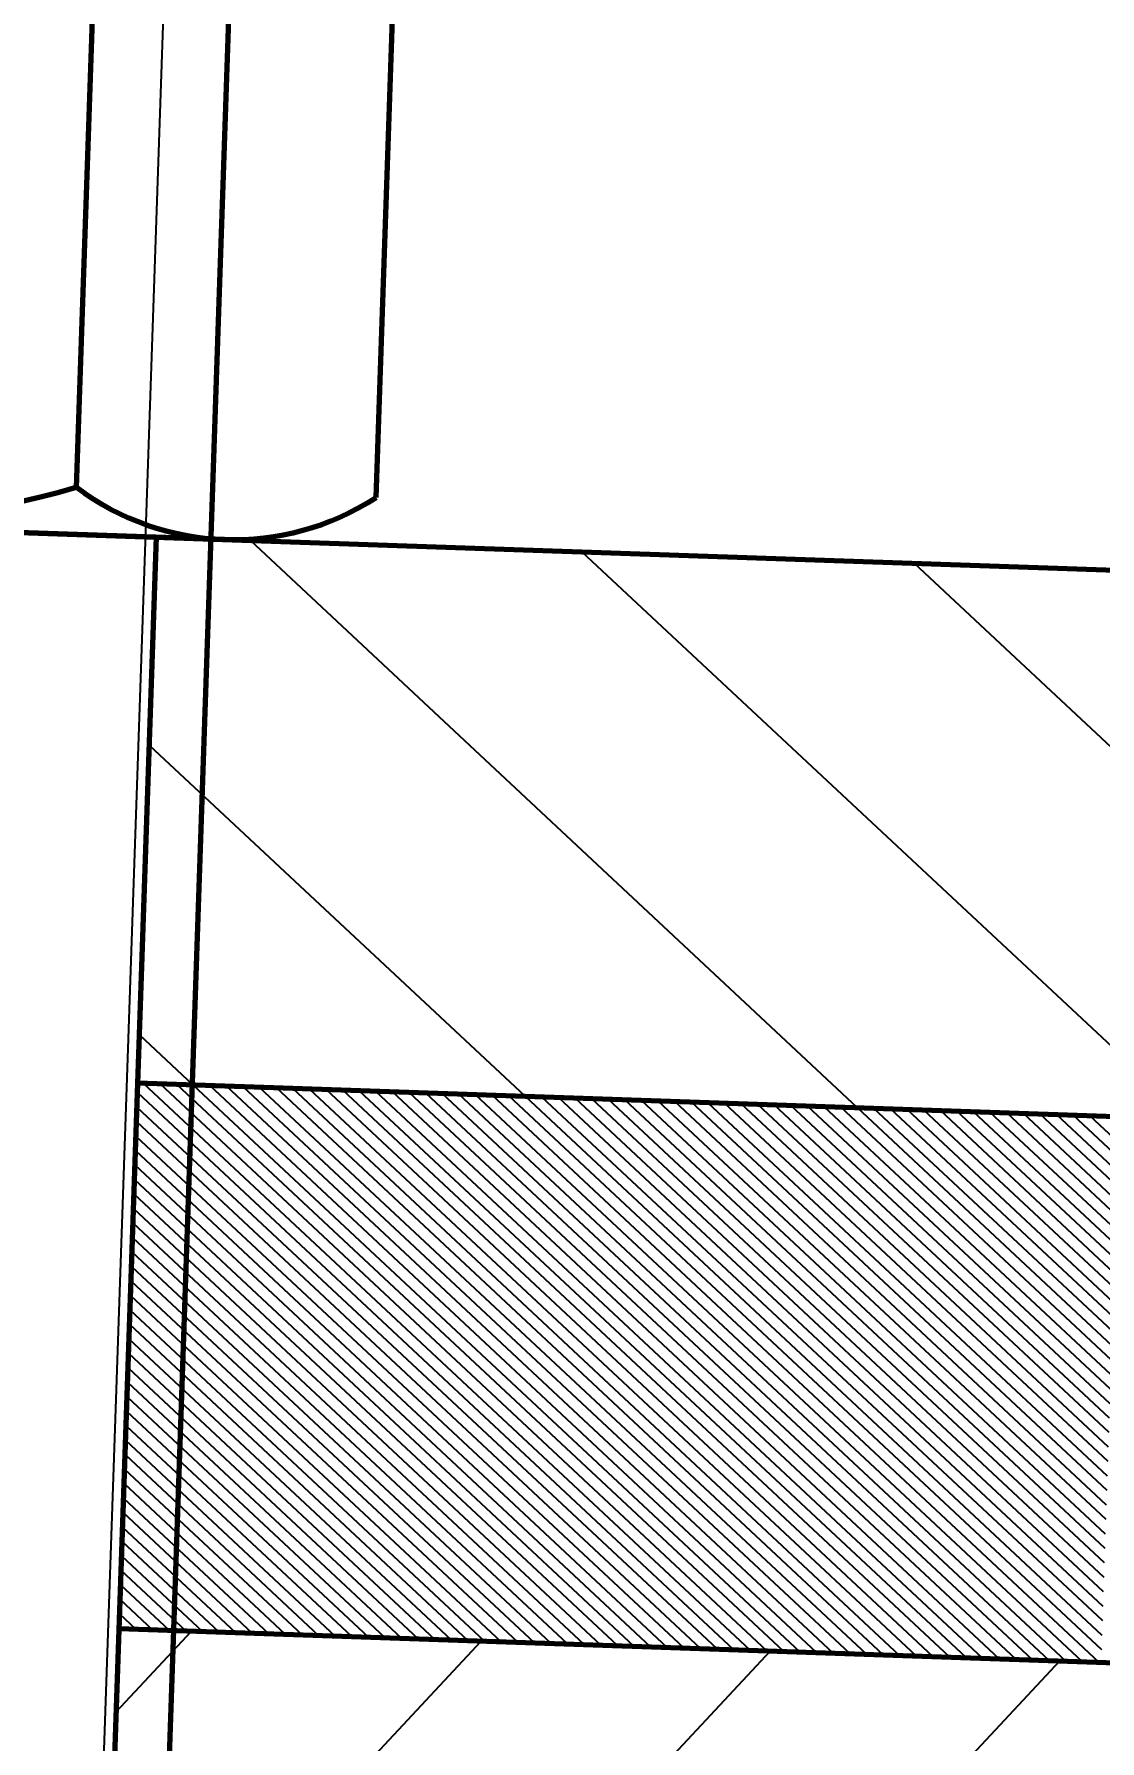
# Model space of a CAD drawing. Header units: millimetres. Extents: x -14850 to 14850, y -10500 to 10500.
# Drawn here: x -8455.34 to -8445.57, y 3948.06 to 3963.69 of the extents above; entities that cross this region are included whole.
import ezdxf

# ---------------------------------------------------------------- set-up
doc = ezdxf.new("R2010")
doc.units = ezdxf.units.MM
doc.linetypes.add('EB_DASHDOT', pattern=[39, 30, -3, 3, -3])
for name, color, linetype, lineweight in [('CAXA0', 7, 'Continuous', 70), ('CAXA1', 1, 'EB_DASHDOT', 25), ('CAXA3', 7, 'Continuous', 25), ('CAXA4', 3, 'Continuous', 25), ('CAXA5', 4, 'Continuous', 25)]:
    doc.layers.add(name, color=color, linetype=linetype, lineweight=lineweight)
doc.styles.add('标准', font='', dxfattribs={"width": 0.667})
doc.styles.get('标准').set_extended_font_data('NSimSun')
doc.dimstyles.new('标准', dxfattribs={"dimscale": 50, "dimtxt": 3.5, "dimasz": 3, "dimexe": 2, "dimexo": 0, "dimtad": 1, "dimdec": 1, "dimzin": 12, "dimdsep": 46, "dimtxsty": '标准', "dimcen": 0, "dimdle": 4, "dimaunit": 1, "dimazin": 2, "dimtfac": 1, "dimtdec": 3, "dimtmove": 0, "dimatfit": 3, "dimfxl": 0, "dimtolj": 1, "dimtzin": 0, "dimarcsym": 0})

# ---------------------------------------------------------------- blocks, each defined once
blk = doc.blocks.new('CAXBLOCK129')
at = {"layer": 'CAXA0', "color": 0, "linetype": 'Continuous', "lineweight": 25}
for p, q in [((-8453.358, 3959.05), (-8447.797, 3953.857)), ((-8450.317, 3958.946), (-8445.373, 3954.329)), ((-8447.275, 3958.842), (-8445.282, 3956.981)), ((-8454.281, 3957.175), (-8450.839, 3953.961)), ((-8454.372, 3954.523), (-8453.881, 3954.065))]:
    blk.add_line(p, q, dxfattribs=at)
blk = doc.blocks.new('CAXBLOCK130')
at = {"layer": 'CAXA0', "color": 0, "linetype": 'Continuous', "lineweight": 25}
for p, q in [((-8454.584, 3948.322), (-8453.893, 3949.062)), ((-8454.688, 3945.28), (-8451.241, 3948.971)), ((-8453.117, 3944.033), (-8448.589, 3948.881)), ((-8450.465, 3943.942), (-8445.938, 3948.79))]:
    blk.add_line(p, q, dxfattribs=at)
blk = doc.blocks.new('CAXBLOCK131')
at = {"layer": 'CAXA0', "color": 0, "linetype": 'Continuous', "lineweight": 25}
for p, q in [((-8454.39, 3953.993), (-8448.928, 3948.892)), ((-8454.337, 3954.08), (-8448.776, 3948.887)), ((-8454.185, 3954.075), (-8448.624, 3948.882)), ((-8454.033, 3954.07), (-8448.472, 3948.877)), ((-8453.881, 3954.065), (-8448.32, 3948.872)), ((-8453.729, 3954.06), (-8448.168, 3948.866)), ((-8453.577, 3954.054), (-8448.016, 3948.861)), ((-8453.425, 3954.049), (-8447.864, 3948.856)), ((-8453.273, 3954.044), (-8447.711, 3948.851)), ((-8453.12, 3954.039), (-8447.559, 3948.846)), ((-8452.968, 3954.033), (-8447.407, 3948.84)), ((-8452.816, 3954.028), (-8447.255, 3948.835)), ((-8452.664, 3954.023), (-8447.103, 3948.83)), ((-8452.512, 3954.018), (-8446.951, 3948.825)), ((-8452.36, 3954.013), (-8446.799, 3948.819)), ((-8452.208, 3954.007), (-8446.647, 3948.814)), ((-8452.056, 3954.002), (-8446.495, 3948.809)), ((-8451.904, 3953.997), (-8446.343, 3948.804)), ((-8451.752, 3953.992), (-8446.191, 3948.799)), ((-8451.6, 3953.987), (-8446.038, 3948.793)), ((-8451.447, 3953.981), (-8445.886, 3948.788)), ((-8454.394, 3953.86), (-8449.08, 3948.898)), ((-8451.295, 3953.976), (-8445.734, 3948.783)), ((-8451.143, 3953.971), (-8445.582, 3948.778)), ((-8450.991, 3953.966), (-8445.559, 3948.893)), ((-8450.839, 3953.961), (-8445.554, 3949.026)), ((-8450.687, 3953.955), (-8445.55, 3949.158)), ((-8450.535, 3953.95), (-8445.545, 3949.291)), ((-8450.383, 3953.945), (-8445.541, 3949.423)), ((-8450.231, 3953.94), (-8445.536, 3949.556)), ((-8450.079, 3953.935), (-8445.532, 3949.689)), ((-8449.927, 3953.929), (-8445.527, 3949.821)), ((-8449.774, 3953.924), (-8445.523, 3949.954)), ((-8449.622, 3953.919), (-8445.518, 3950.086)), ((-8449.47, 3953.914), (-8445.514, 3950.219)), ((-8449.318, 3953.909), (-8445.509, 3950.352)), ((-8449.166, 3953.903), (-8445.505, 3950.484)), ((-8449.014, 3953.898), (-8445.5, 3950.617)), ((-8448.862, 3953.893), (-8445.496, 3950.749)), ((-8448.71, 3953.888), (-8445.491, 3950.882)), ((-8448.558, 3953.883), (-8445.486, 3951.014)), ((-8448.406, 3953.877), (-8445.482, 3951.147)), ((-8448.254, 3953.872), (-8445.477, 3951.28)), ((-8448.102, 3953.867), (-8445.473, 3951.412)), ((-8447.949, 3953.862), (-8445.468, 3951.545)), ((-8447.797, 3953.857), (-8445.464, 3951.677)), ((-8447.645, 3953.851), (-8445.459, 3951.81)), ((-8447.493, 3953.846), (-8445.455, 3951.943)), ((-8447.341, 3953.841), (-8445.45, 3952.075)), ((-8447.189, 3953.836), (-8445.446, 3952.208)), ((-8447.037, 3953.831), (-8445.441, 3952.34)), ((-8446.885, 3953.825), (-8445.437, 3952.473)), ((-8454.399, 3953.727), (-8449.232, 3948.903)), ((-8446.733, 3953.82), (-8445.432, 3952.605)), ((-8446.581, 3953.815), (-8445.427, 3952.738)), ((-8446.429, 3953.81), (-8445.423, 3952.871)), ((-8446.276, 3953.805), (-8445.418, 3953.003)), ((-8446.124, 3953.799), (-8445.414, 3953.136)), ((-8445.972, 3953.794), (-8445.409, 3953.268)), ((-8445.82, 3953.789), (-8445.405, 3953.401)), ((-8445.668, 3953.784), (-8445.4, 3953.534)), ((-8454.403, 3953.595), (-8449.384, 3948.908)), ((-8454.408, 3953.462), (-8449.536, 3948.913)), ((-8454.412, 3953.33), (-8449.689, 3948.918)), ((-8454.422, 3953.065), (-8449.993, 3948.929)), ((-8454.417, 3953.197), (-8449.841, 3948.924)), ((-8454.426, 3952.932), (-8450.145, 3948.934)), ((-8454.431, 3952.799), (-8450.297, 3948.939)), ((-8454.435, 3952.667), (-8450.449, 3948.944)), ((-8454.44, 3952.534), (-8450.601, 3948.95)), ((-8454.449, 3952.269), (-8450.905, 3948.96)), ((-8454.444, 3952.402), (-8450.753, 3948.955)), ((-8454.453, 3952.136), (-8451.057, 3948.965)), ((-8454.458, 3952.004), (-8451.209, 3948.97)), ((-8454.462, 3951.871), (-8451.362, 3948.976)), ((-8454.467, 3951.739), (-8451.514, 3948.981)), ((-8454.471, 3951.606), (-8451.666, 3948.986)), ((-8454.481, 3951.341), (-8451.97, 3948.996)), ((-8454.476, 3951.474), (-8451.818, 3948.991)), ((-8454.485, 3951.208), (-8452.122, 3949.002)), ((-8454.49, 3951.076), (-8452.274, 3949.007)), ((-8454.494, 3950.943), (-8452.426, 3949.012)), ((-8454.499, 3950.811), (-8452.578, 3949.017)), ((-8454.508, 3950.545), (-8452.882, 3949.028)), ((-8454.503, 3950.678), (-8452.73, 3949.022)), ((-8454.512, 3950.413), (-8453.035, 3949.033)), ((-8454.517, 3950.28), (-8453.187, 3949.038)), ((-8454.521, 3950.148), (-8453.339, 3949.043)), ((-8454.526, 3950.015), (-8453.491, 3949.048)), ((-8454.53, 3949.882), (-8453.643, 3949.054)), ((-8454.54, 3949.617), (-8453.947, 3949.064)), ((-8454.535, 3949.75), (-8453.795, 3949.059)), ((-8454.544, 3949.485), (-8454.099, 3949.069)), ((-8454.549, 3949.352), (-8454.251, 3949.074)), ((-8454.553, 3949.22), (-8454.403, 3949.08))]:
    blk.add_line(p, q, dxfattribs=at)
blk = doc.blocks.new('CAXBLOCK128', base_point=(-8430.743, 3943.267))
at = {"layer": 'CAXA0', "linetype": 'Continuous', "lineweight": 70}
for p, q in [((-8470.206, 3959.626), (-8435.227, 3958.429)), ((-8454.729, 3944.088), (-8454.216, 3959.079)), ((-8454.387, 3954.082), (-8435.398, 3953.432)), ((-8454.558, 3949.085), (-8435.569, 3948.435))]:
    blk.add_line(p, q, dxfattribs=at)
at = {"layer": 'CAXA5'}
for name in ['CAXBLOCK129', 'CAXBLOCK130']:
    blk.add_blockref(name, (0, 0), dxfattribs=at)
at = {"layer": 'CAXA5', "color": 7, "linetype": 'Continuous', "lineweight": 70}
blk.add_blockref('CAXBLOCK131', (0, 0), dxfattribs=at)
blk = doc.blocks.new('CAXBLOCK135', base_point=(-8458.483, 3936.712))
at = {"layer": 'CAXA0'}
blk.add_line((-8454.485, 3936.575), (-8453.46, 3966.558), dxfattribs=at)
at = {"layer": 'CAXA3'}
blk.add_line((-8454.948, 3940.593), (-8454.059, 3966.578), dxfattribs=at)
blk = doc.blocks.new('CAXBLOCK136', base_point=(-8457.714, 3959.199))
at = {"layer": 'CAXA0'}
for p, q in [((-8453.383, 3965.154), (-8461.628, 3965.436)), ((-8463.196, 3959.817), (-8463.017, 3965.053)), ((-8460.268, 3964.959), (-8460.447, 3959.723)), ((-8454.772, 3964.771), (-8454.951, 3959.535)), ((-8452.202, 3959.441), (-8452.023, 3964.677)), ((-8453.591, 3959.058), (-8461.836, 3959.34))]:
    blk.add_line(p, q, dxfattribs=at)
for centre, radius, start, end in [((-8461.71, 3963.026), 2.411, 53.276, 122.8051), ((-8457.813, 3956.3), 9, 70.249, 105.8322), ((-8453.465, 3962.744), 2.411, 53.276, 122.8051), ((-8461.754, 3961.75), 2.411, 233.276, 302.8051), ((-8457.406, 3968.194), 9, 250.249, 285.8322), ((-8453.509, 3961.468), 2.411, 233.276, 302.8051)]:
    blk.add_arc(centre, radius, start, end, dxfattribs=at)
at = {"layer": 'CAXA1', "linetype": 'EB_DASHDOT', "lineweight": 25}
blk.add_line((-8457.816, 3956.201), (-8457.403, 3968.293), dxfattribs=at)
blk = doc.blocks.new('CAXBLOCK127', base_point=(-8384.606, 3915.173))
at = {"layer": 'CAXA0'}
for name, p in [('CAXBLOCK135', (-8458.483, 3936.712)), ('CAXBLOCK128', (-8430.743, 3943.267))]:
    blk.add_blockref(name, p, dxfattribs=at)
at = {"layer": 'CAXA0', "linetype": 'Continuous', "lineweight": 70}
blk.add_blockref('CAXBLOCK136', (-8457.714, 3959.199), dxfattribs=at)
blk = doc.blocks.new('*D869')
at = {"layer": 'CAXA4', "linetype": 'Continuous', "lineweight": 25}
for points in [[(-11382.378, 8429.331), (-11232.378, 8448.081), (-11232.378, 8410.581)], [(657.622, 8429.331), (507.622, 8448.081), (507.622, 8410.581)]]:
    blk.add_hatch(color=0, dxfattribs=at).paths.add_polyline_path(points, flags=0)
at = {"layer": 'CAXA4', "color": 0, "linetype": 'Continuous', "lineweight": 25}
for p, q in [((-11382.378, 3016.673), (-11382.378, 8529.331)), ((657.622, 3326.673), (657.622, 8529.331)), ((657.622, 8429.331), (-11382.378, 8429.331))]:
    blk.add_line(p, q, dxfattribs=at)
at = {"layer": 'CAXA4', "color": 0, "linetype": 'Continuous', "lineweight": 25, "insert": (-5597.269, 8700.331), "char_height": 175, "attachment_point": 1, "style": '标准'}
blk.add_mtext('\\fNSimSun|b0|i0|p34;12040', dxfattribs=at)

msp = doc.modelspace()

# ---------------------------------------------------------------- block references
at = {"layer": 'CAXA0'}
msp.add_blockref('CAXBLOCK127', (-8384.606, 3915.173), dxfattribs=at)

# ---------------------------------------------------------------- dimensions: what is measured, and where the dimension line sits
at = {"layer": 'CAXA4'}
dim = msp.add_linear_dim(base=(-5362.378, 8429.331), p1=(657.622, 3326.673), p2=(-11382.378, 3016.673), text='\\fNSimSun;12040', dimstyle='标准', dxfattribs=at)
dim.commit()
dim.dimension.update_dxf_attribs({"geometry": '*D869', "text_midpoint": (-5362.378, 8580.456)})

doc.saveas('drawing.dxf')
